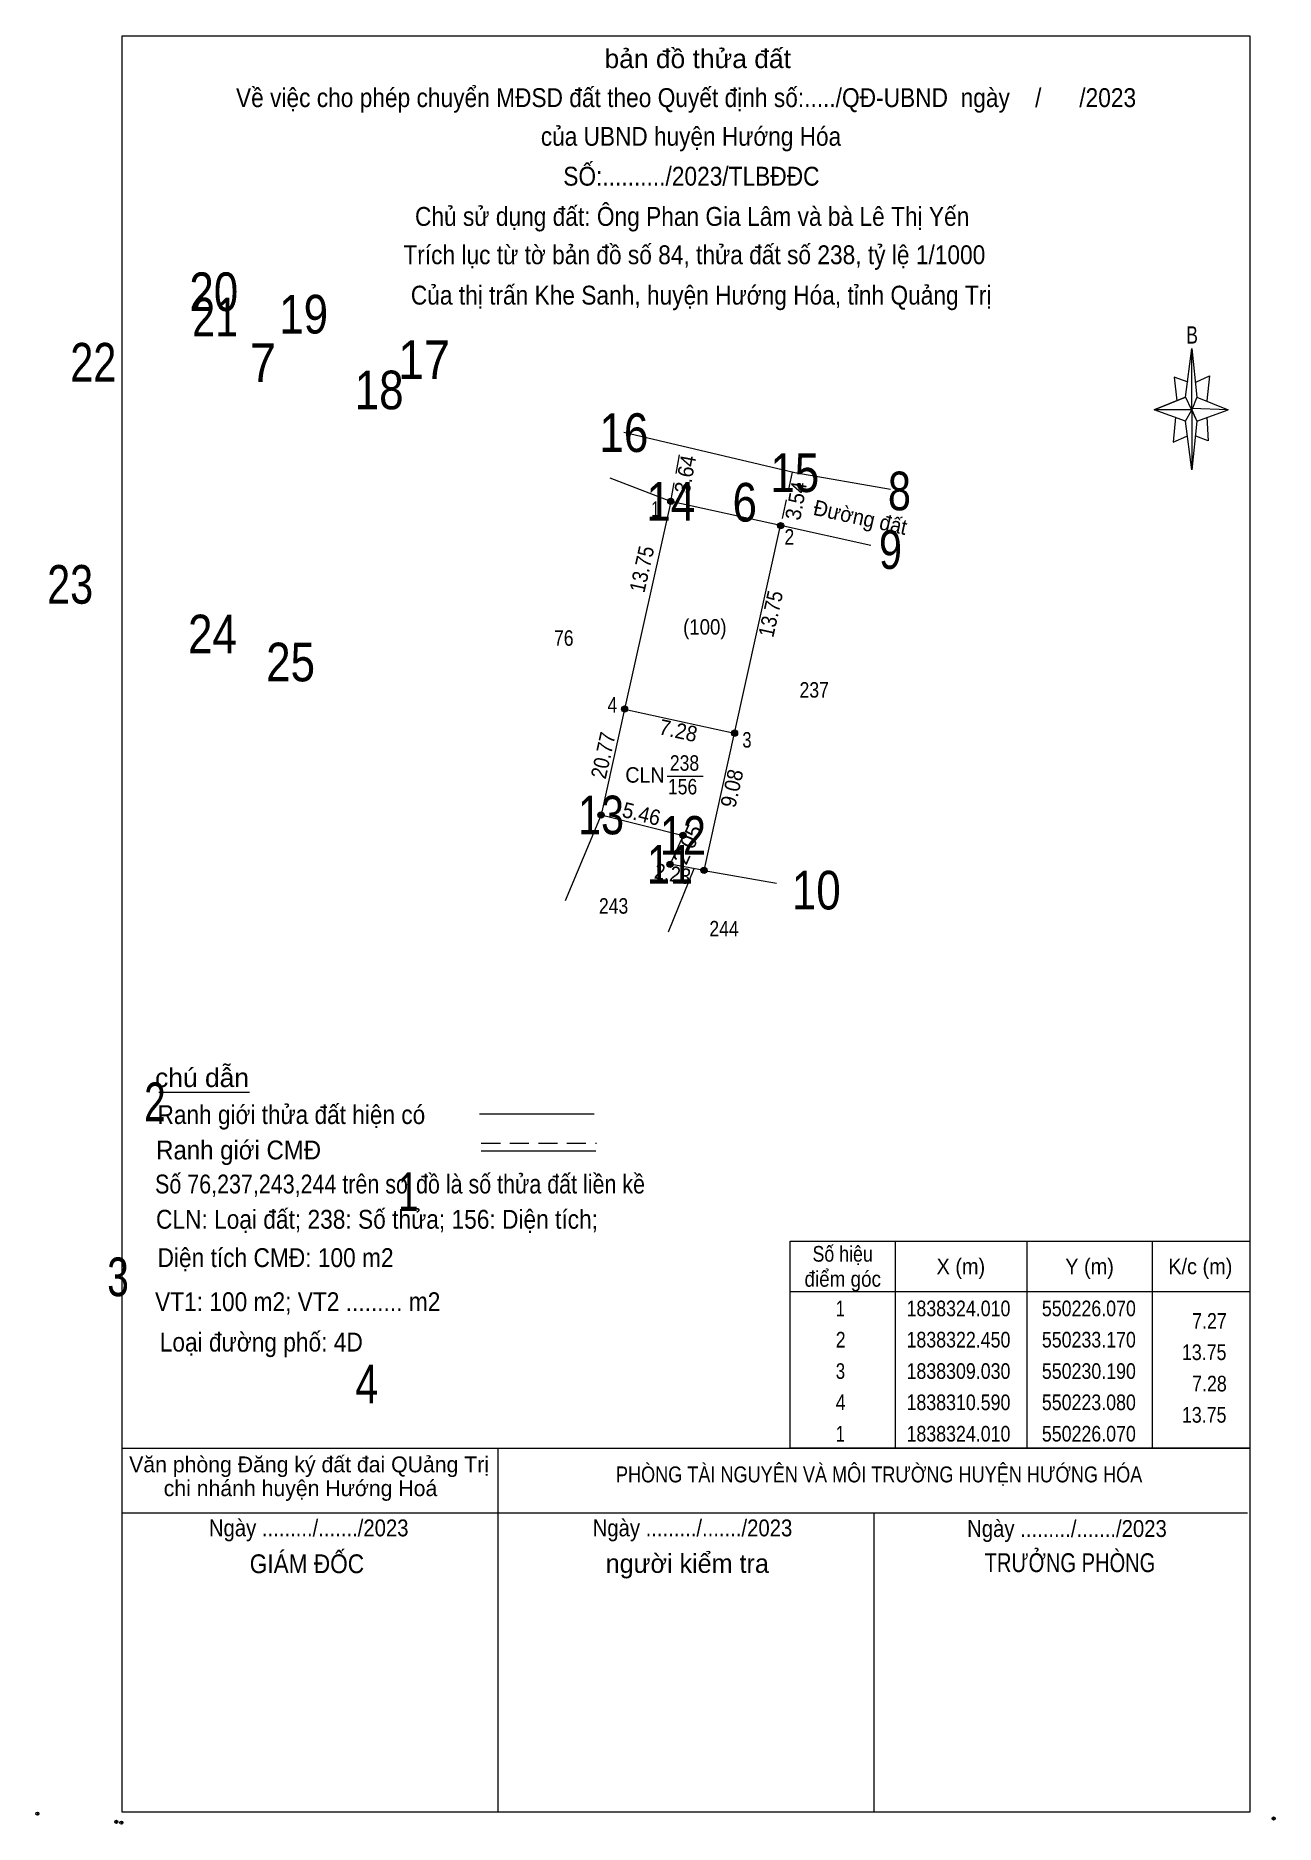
# Model space of a CAD drawing. Header units: metres. Extents: x 550185 to 550265, y 1838238 to 1838354.
import ezdxf
from ezdxf.enums import TextEntityAlignment as Align

# ---------------------------------------------------------------- set-up
doc = ezdxf.new("R2010")
doc.units = ezdxf.units.M
doc.header["$LTSCALE"] = 0.41
doc.header["$PDMODE"] = 32
doc.header["$PDSIZE"] = 0.205
doc.linetypes.add('MEDIUM_DASHED', pattern=[4.5, 3, -1.5])
doc.layers.add('12', color=7, linetype='Continuous')
for name, color, linetype, lineweight in [('15', 7, 'Continuous', 13), ('17', 7, 'Continuous', 13), ('4', 7, 'Continuous', 13), ('5', 7, 'Continuous', 13), ('6', 7, 'Continuous', 13), ('63', 7, 'Continuous', 13)]:
    doc.layers.add(name, color=color, linetype=linetype, lineweight=lineweight)

msp = doc.modelspace()

# ---------------------------------------------------------------- hatches: boundary and pattern name
at = {"layer": '15'}
for points in [[(550226.27, 1838324.01, 1), (550225.87, 1838324.01, 1)], [(550233.37, 1838322.45, 1), (550232.97, 1838322.45, 1)], [(550223.28, 1838310.59, 1), (550222.88, 1838310.59, 1)], [(550230.39, 1838309.03, 1), (550229.99, 1838309.03, 1)], [(550221.76, 1838303.74, 1), (550221.36, 1838303.74, 1)], [(550227.06, 1838302.42, 1), (550226.66, 1838302.42, 1)], [(550226.22, 1838300.55, 1), (550225.82, 1838300.55, 1)], [(550228.42, 1838300.16, 1), (550228.02, 1838300.16, 1)]]:
    msp.add_hatch(color=256, dxfattribs=at).paths.add_polyline_path(points)

# ---------------------------------------------------------------- linework, layer by layer
msp.add_line((550223.08, 1838310.59), (550230.19, 1838309.03), dxfattribs=at)
for centre in [(550226.07, 1838324.01), (550233.17, 1838322.45), (550223.08, 1838310.59), (550230.19, 1838309.03), (550221.56, 1838303.74), (550226.86, 1838302.42), (550226.02, 1838300.55), (550228.22, 1838300.16)]:
    msp.add_circle(centre, 0.2, dxfattribs=at)
at = {"layer": '17'}
msp.add_line((550192.97, 1838285.82), (550198.83, 1838285.82), dxfattribs=at)
at = {"layer": '4'}
for p, q in [((550234.08, 1838325.87), (550223.03, 1838328.46)), ((550226.07, 1838324.01), (550222.15, 1838325.51)), ((550240.27, 1838324.79), (550234.08, 1838325.87)), ((550233.17, 1838322.45), (550226.07, 1838324.01)), ((550239.01, 1838321.17), (550233.17, 1838322.45)), ((550225.84, 1838306.26), (550228.16, 1838306.25)), ((550221.56, 1838303.74), (550219.23, 1838298.19)), ((550225.93, 1838296.18), (550227.58, 1838300.27)), ((550228.22, 1838300.16), (550226.02, 1838300.55)), ((550228.22, 1838300.16), (550232.91, 1838299.33))]:
    msp.add_line(p, q, dxfattribs=at)
at = {"layer": '4', "linetype": 'MEDIUM_DASHED'}
for p, q in [((550226.07, 1838324.01), (550226.74, 1838327.59)), ((550233.92, 1838325.91), (550233.17, 1838322.45))]:
    msp.add_line(p, q, dxfattribs=at)
at = {"layer": '4'}
for points in [[(550226.07, 1838324.01), (550223.08, 1838310.59), (550221.56, 1838303.74)], [(550228.22, 1838300.16), (550230.19, 1838309.03), (550233.17, 1838322.45)], [(550221.56, 1838303.74), (550226.86, 1838302.42), (550226.02, 1838300.55)]]:
    msp.add_lwpolyline(points, dxfattribs=at)
at = {"layer": '5'}
for p, q in [((550259.35, 1838330.75), (550259.75, 1838333.91)), ((550260.08, 1838330.75), (550262.1, 1838329.94)), ((550259.35, 1838329.21), (550257.32, 1838329.94)), ((550260.08, 1838329.21), (550259.75, 1838326.05)), ((550260.72, 1838329.46), (550260.81, 1838327.92)), ((550260.81, 1838327.92), (550260, 1838328.24)), ((550214.91, 1838239.27), (550214.91, 1838262.81)), ((550190.61, 1838258.62), (550263.34, 1838258.62)), ((550190.61, 1838258.62), (550263.34, 1838258.62)), ((550190.61, 1838258.62), (550263.34, 1838258.62)), ((550239.21, 1838239.27), (550239.21, 1838258.62))]:
    msp.add_line(p, q, dxfattribs=at)
for points in [[(550190.61, 1838354.12), (550263.51, 1838354.12), (550263.51, 1838239.27), (550190.61, 1838239.27)], [(550259.75, 1838333.91), (550260.08, 1838330.75), (550259.75, 1838329.94)], [(550259.75, 1838329.94), (550257.32, 1838329.94), (550259.35, 1838330.75), (550260.08, 1838329.21), (550262.1, 1838329.94), (550259.75, 1838330.02)], [(550259.75, 1838329.94), (550259.75, 1838326.05), (550259.35, 1838329.21)]]:
    msp.add_lwpolyline(points, close=True, dxfattribs=at)
for points in [[(550259.51, 1838331.72), (550258.62, 1838332.05), (550258.78, 1838330.51)], [(550260, 1838331.72), (550260.89, 1838332.13), (550260.72, 1838330.51)], [(550259.75, 1838329.94), (550259.35, 1838330.75), (550257.32, 1838329.94)], [(550258.7, 1838329.46), (550258.54, 1838327.84), (550259.43, 1838328.24)], [(550259.75, 1838329.94), (550260.08, 1838329.21), (550262.1, 1838329.94)], [(550263.51, 1838239.27), (550190.61, 1838239.27), (550190.61, 1838258.62)]]:
    msp.add_lwpolyline(points, dxfattribs=at)
for p in [(550190.23, 1838238.64), (550190.55, 1838238.59)]:
    msp.add_point(p, dxfattribs=at)
at = {"layer": '6'}
for p, q in [((550213.71, 1838284.41), (550221.11, 1838284.41)), ((550213.82, 1838282.03), (550221.22, 1838282.03)), ((550190.61, 1838262.81), (550263.51, 1838262.81))]:
    msp.add_line(p, q, dxfattribs=at)
at = {"layer": '6', "linetype": 'MEDIUM_DASHED'}
msp.add_line((550213.82, 1838282.53), (550221.27, 1838282.53), dxfattribs=at)
at = {"layer": '6'}
for p in [(550185.12, 1838239.17), (550265.04, 1838238.86)]:
    msp.add_point(p, dxfattribs=at)
at = {"layer": '63'}
for p, q in [((550240.58, 1838276.18), (550240.58, 1838262.81)), ((550249.09, 1838276.18), (550249.09, 1838262.81)), ((550257.19, 1838276.18), (550257.19, 1838262.81)), ((550233.78, 1838272.94), (550263.51, 1838272.94))]:
    msp.add_line(p, q, dxfattribs=at)
msp.add_lwpolyline([(550233.78, 1838276.18), (550263.51, 1838276.18), (550263.51, 1838262.81), (550233.78, 1838262.81)], close=True, dxfattribs=at)

# ---------------------------------------------------------------- texts
at = {"layer": '12'}
for s, width, p in [('20', 0.85, (550196.525, 1838336.32)), ('21', 0.8, (550196.615, 1838334.68)), ('19', 0.85, (550202.335, 1838334.87)), ('22', 0.8, (550188.735, 1838331.76)), ('7', 0.9, (550199.705, 1838331.73)), ('17', 0.9, (550210.12, 1838331.93)), ('18', 0.85, (550207.215, 1838329.97)), ('16', 0.85, (550223.035, 1838327.21)), ('15', 0.85, (550234.08, 1838324.62)), ('8', 0.8, (550240.85, 1838323.44)), ('14', 0.85, (550226.07, 1838322.76)), ('6', 0.85, (550230.85, 1838322.71)), ('9', 0.8, (550240.27, 1838319.65)), ('23', 0.8, (550187.24, 1838317.4)), ('24', 0.85, (550196.44, 1838314.19)), ('25', 0.85, (550201.49, 1838312.38)), ('13', 0.8, (550221.56, 1838302.49)), ('12', 0.8, (550226.855, 1838301.17)), ('11', 0.8, (550226.015, 1838299.3)), ('10', 0.85, (550235.475, 1838297.63)), ('2', 0.75, (550192.72, 1838283.94)), ('1', 0.7, (550209.1, 1838278.14)), ('3', 0.75, (550190.335, 1838272.63)), ('4', 0.8, (550206.415, 1838265.7))]:
    msp.add_text(s, height=2.5, dxfattribs=dict(at, width=width)).set_placement(p, align=Align.CENTER)
at = {"layer": '4'}
for s, height, rotation, width, p in [('3.64', 1, 79.4, 0.95, (550227.4942, 1838325.678)), ('3.54', 1, 79.4, 0.95, (550234.6542, 1838323.958)), ('Đường đất', 1, 347.608, 0.95, (550238.2177, 1838322.4975)), ('13.75', 1, 77.456, 0.9, (550224.6852, 1838319.5264)), ('13.75', 1, 77.479, 0.9, (550233.0146, 1838316.6366)), ('7.28', 1, 347.608, 0.95, (550226.4477, 1838308.709)), ('20.77', 1, 77.456, 0.9, (550222.1852, 1838307.4864)), ('238', 0.9999, 359.993, 0.85, (550226.9549, 1838306.5999)), ('CLN', 0.9999, 359.993, 0.95, (550224.3999, 1838305.8298)), ('156', 0.9999, 359.993, 0.85, (550226.8299, 1838305.0699)), ('9.08', 1, 77.456, 0.95, (550230.504, 1838305.3564)), ('5.46', 1, 346.015, 0.95, (550224.0592, 1838303.3289)), ('2.23', 1, 349.947, 0.9, (550226.1027, 1838299.4439))]:
    msp.add_text(s, height=height, rotation=rotation, dxfattribs=dict(at, width=width)).set_placement(p, align=Align.CENTER)
for s, width, p in [(' 1', 0.75, (550225.35, 1838323.02)), (' 2', 0.85, (550234.05, 1838321.22)), (' 4', 0.85, (550222.61, 1838310.36)), (' 3', 0.8, (550231.29, 1838308.1))]:
    msp.add_text(s, height=1, dxfattribs=dict(at, width=width)).set_placement(p, align=Align.RIGHT)
for s, width, p in [('(100)', 0.9, (550228.27, 1838315.4)), ('76', 0.85, (550219.15, 1838314.68)), ('237', 0.85, (550235.34, 1838311.33)), ('243', 0.85, (550222.37, 1838297.36)), ('244', 0.85, (550229.51, 1838295.89))]:
    msp.add_text(s, height=1, dxfattribs=dict(at, width=width)).set_placement(p, align=Align.CENTER)
msp.add_text('2.05', height=1, rotation=65.81, dxfattribs=at).set_placement((550227.6058, 1838301.6351), align=Align.CENTER)
at = {"layer": '5'}
for s, height, width, p in [('bản đồ thửa đất', 1.215, 1.05, (550227.81, 1838352.03)), ('Về việc cho phép chuyển MĐSD đất theo Quyết định số:...../QĐ-UBND  ngày    /      /2023', 1.22, 0.9, (550227.055, 1838349.51)), ('của UBND huyện Hướng Hóa', 1.215, 0.9, (550227.375, 1838347.01)), ('SỐ:........../2023/TLBĐĐC', 1.22, 0.9, (550227.4, 1838344.43)), ('Chủ sử dụng đất: Ông Phan Gia Lâm và bà Lê Thị Yến', 1.22, 0.9, (550227.45, 1838341.83)), ('Trích lục từ tờ bản đồ số 84, thửa đất số 238, tỷ lệ 1/1000 ', 1.22, 0.9, (550227.795, 1838339.35)), ('Của thị trấn Khe Sanh, huyện Hướng Hóa, tỉnh Quảng Trị', 1.22, 0.9, (550228.03, 1838336.74)), ('B', 1.116, 0.75, (550259.77, 1838334.22)), ('Ngày ........./......./2023', 1.09, 0.9, (550202.66, 1838257.1)), ('Ngày ........./......./2023', 1.09, 0.9, (550227.47, 1838257.1)), ('Ngày ........./......./2023', 1.09, 0.9, (550251.68, 1838257.06)), ('GIÁM ĐỐC', 1.215, 0.9, (550202.545, 1838254.72)), ('TRƯỞNG PHÒNG', 1.215, 0.8, (550251.875, 1838254.79))]:
    msp.add_text(s, height=height, dxfattribs=dict(at, width=width)).set_placement(p, align=Align.CENTER)
msp.add_text('người kiểm tra', height=1.215, dxfattribs=at).set_placement((550227.135, 1838254.74), align=Align.CENTER)
at = {"layer": '6'}
for s, height, width, p in [('chú dẫn', 1.215, 1.05, (550192.73, 1838286.15)), ('Ranh giới thửa đất hiện có ', 1.215, 0.9, (550192.89, 1838283.76)), ('Ranh giới CMĐ', 1.22, 0.95, (550192.8, 1838281.47)), ('Số 76,237,243,244 trên sơ đồ là số thửa đất liền kề', 1.22, 0.85, (550192.73, 1838279.27)), ('CLN: Loại đất; 238: Số thửa; 156: Diện tích;', 1.22, 0.9, (550192.79, 1838276.99)), ('Diện tích CMĐ: 100 m2  ', 1.22, 0.9, (550192.89, 1838274.51)), ('VT1: 100 m2; VT2 ......... m2', 1.22, 0.9, (550192.73, 1838271.66)), ('Loại đường phố: 4D', 1.22, 0.9, (550193.03, 1838269.05))]:
    msp.add_text(s, height=height, dxfattribs=dict(at, width=width)).set_placement(p)
for s, p in [(' Văn phòng Đăng ký đất đai QUảng Trị', (550202.495, 1838261.24)), ('chi nhánh huyện Hướng Hoá', (550202.13, 1838259.7))]:
    msp.add_text(s, height=1.026, dxfattribs=at).set_placement(p, align=Align.CENTER)
at = {"layer": '6', "width": 0.85}
msp.add_text('PHÒNG TÀI NGUYÊN VÀ MÔI TRƯỜNG HUYỆN HƯỚNG HÓA', height=1.029, dxfattribs=at).set_placement((550239.535, 1838260.59), align=Align.CENTER)
at = {"layer": '63'}
for s, width, p in [('Số hiệu', 0.85, (550237.18, 1838274.86)), ('X (m)', 0.95, (550244.82, 1838274.05)), ('Y (m)', 0.95, (550253.14, 1838274.05)), ('K/c (m)', 0.95, (550260.3, 1838274.05)), ('điểm góc', 0.9, (550237.185, 1838273.24)), (' 1', 0.75, (550236.885, 1838271.33)), ('1838324.010', 0.85, (550244.665, 1838271.33)), ('550226.070', 0.85, (550253.095, 1838271.33)), (' 2', 0.85, (550236.89, 1838269.31)), ('1838322.450', 0.85, (550244.665, 1838269.31)), ('550233.170', 0.85, (550253.095, 1838269.31)), (' 3', 0.8, (550236.885, 1838267.28)), ('1838309.030', 0.85, (550244.665, 1838267.28)), ('550230.190', 0.85, (550253.095, 1838267.28)), (' 4', 0.85, (550236.89, 1838265.26)), ('1838310.590', 0.85, (550244.665, 1838265.26)), ('550223.080', 0.85, (550253.095, 1838265.26)), (' 1', 0.75, (550236.885, 1838263.23)), ('1838324.010', 0.85, (550244.665, 1838263.23)), ('550226.070', 0.85, (550253.095, 1838263.23))]:
    msp.add_text(s, height=1.012, dxfattribs=dict(at, width=width)).set_placement(p, align=Align.CENTER)
at = {"layer": '63', "width": 0.85}
for s, p in [('7.27', (550262.01, 1838270.52)), ('13.75', (550261.99, 1838268.5)), ('7.28', (550262.01, 1838266.47)), ('13.75', (550261.99, 1838264.45))]:
    msp.add_text(s, height=1.012, dxfattribs=at).set_placement(p, align=Align.RIGHT)

doc.saveas('drawing.dxf')
